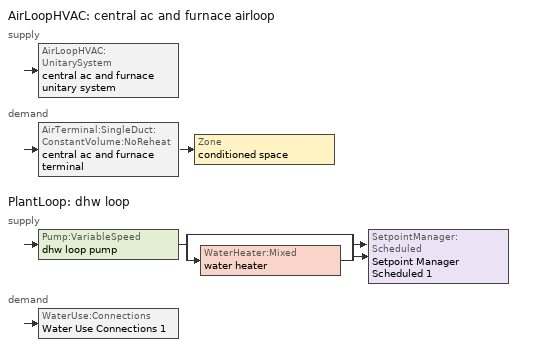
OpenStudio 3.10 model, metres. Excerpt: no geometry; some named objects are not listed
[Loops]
AirLoopHVAC 'central ac and furnace airloop'
 supply: AirLoopHVAC:UnitarySystem 'central ac and furnace unitary system'
 demand: AirTerminal:SingleDuct:ConstantVolume:NoReheat 'central ac and furnace terminal' > Zone 'conditioned space'
PlantLoop 'dhw loop'
 supply: Pump:VariableSpeed 'dhw loop pump' > split
  | bypass
  | WaterHeater:Mixed 'water heater'
  join > SetpointManager:Scheduled 'Setpoint Manager Scheduled 1'
 demand: WaterUse:Connections 'Water Use Connections 1'
[Sizing:Zone]
conditioned space: Zone Cooling Design Supply Air Temperature Input Method=SupplyAirTemperature; Zone Cooling Design Supply Air Temperature {C}=14; Zone Cooling Design Supply Air Temperature Difference {deltaC}=11.11; Zone Heating Design Supply Air Temperature Input Method=SupplyAirTemperature; Zone Heating Design Supply Air Temperature {C}=40; Zone Heating Design Supply Air Temperature Difference {deltaC}=11.11; Zone Cooling Design Supply Air Humidity Ratio {kg-H2O/kg-air}=0.0085; Zone Heating Design Supply Air Humidity Ratio {kg-H2O/kg-air}=0.008; Cooling Design Air Flow Method=DesignDay; Heating Design Air Flow Method=DesignDay; Account for Dedicated Outdoor Air System=No; Dedicated Outdoor Air System Control Strategy=NeutralSupplyAir; Dedicated Outdoor Air Low Setpoint Temperature for Design {C}=autosize; Dedicated Outdoor Air High Setpoint Temperature for Design {C}=autosize; Zone Load Sizing Method=Sensible Load Only No Latent Load; Zone Latent Cooling Design Supply Air Humidity Ratio Input Method=HumidityRatioDifference; Zone Cooling Design Supply Air Humidity Ratio Difference {kgWater/kgDryAir}=0.005; Zone Latent Heating Design Supply Air Humidity Ratio Input Method=HumidityRatioDifference; Zone Humidification Design Supply Air Humidity Ratio Difference {kgWater/kgDryAir}=0.005; Sizing Option=Coincident
[Zone equipment]
conditioned space: central ac and furnace terminal
[Coil:Cooling:DX:SingleSpeed]
central ac and furnace clg coil: Availability Schedule=Always On Discrete; Rated Total Cooling Capacity {W}=11465.3; Rated Sensible Heat Ratio=0.708; Rated COP {W/W}=3.76393; Rated Air Flow Rate {m3/s}=0.587763; Rated Evaporator Fan Power Per Volume Flow Rate 2017 {W/(m3/s)}=773.3; Rated Evaporator Fan Power Per Volume Flow Rate 2023 {W/(m3/s)}=934.4; Total Cooling Capacity Function of Temperature Curve=Cool-CAP-fT1; Total Cooling Capacity Function of Flow Fraction Curve=Cool-CAP-fFF1; Energy Input Ratio Function of Temperature Curve=Cool-EIR-fT1; Energy Input Ratio Function of Flow Fraction Curve=Cool-EIR-fFF1; Part Load Fraction Correlation Curve=Cool-PLF-fPLR1; Minimum Outdoor Dry-Bulb Temperature for Compressor Operation {C}=-25; Nominal Time for Condensate Removal to Begin {s}=1000; Ratio of Initial Moisture Evaporation Rate and Steady State Latent Capacity=1.5; Maximum Cycling Rate {cycles/hr}=3; Latent Capacity Time Constant {s}=45; Condenser Type=AirCooled; Evaporative Condenser Effectiveness=0.9; Evaporative Condenser Air Flow Rate {m3/s}=autosize; Evaporative Condenser Pump Rated Power Consumption {W}=autosize; Crankcase Heater Capacity {W}=31.135; Maximum Outdoor Dry-Bulb Temperature for Crankcase Heater Operation {C}=10; Basin Heater Capacity {W/K}=0; Basin Heater Setpoint Temperature {C}=2
[Coil:Heating:Gas]
central ac and furnace htg coil: Availability Schedule=Always On Discrete; Gas Burner Efficiency=0.78; Nominal Capacity {W}=24181.3; On Cycle Parasitic Electric Load {W}=0; Off Cycle Parasitic Gas Load {W}=0; Fuel Type=NaturalGas
[EnergyManagementSystem:Sensor]
Name | Output Variable or Output Meter Index Key | Output Variable or Output Meter
central_ac_and_furnace_clg_coil_s | central ac and furnace clg coil | Cooling Coil Total Cooling Energy
central_ac_and_furnace_htg_coil_s | central ac and furnace htg coil | Heating Coil Heating Energy
water_heater_energy | water heater | Water Heater NaturalGas Rate
water_heater_on_cycle_parasitic | water heater | Water Heater On Cycle Parasitic Electricity Rate
water_heater_off_cycle_parasitic | water heater | Water Heater Off Cycle Parasitic Electricity Rate
fridge_tin_s; tin_s | conditioned space | Zone Mean Air Temperature
win_s | conditioned space | Zone Air Humidity Ratio
tout_s | conditioned space | Zone Outdoor Air Drybulb Temperature
conditioned_space_htg_unmet_s | conditioned space | Zone Heating Setpoint Not Met Time
conditioned_space_clg_unmet_s | conditioned space | Zone Cooling Setpoint Not Met Time
[EnergyManagementSystem:Program]
unmet_hours_program: Set htg_unmet_hours = 0; Set clg_unmet_hours = 0; Set unit_htg_unmet_hours = 0; If ((DayOfYear >= 1) && (DayOfYear <= 365)); Set unit_htg_unmet_hours = unit_htg_unmet_hours + conditioned_space_htg_unmet_s; If unit_htg_unmet_hours > htg_unmet_hours; Set htg_unmet_hours = unit_htg_unmet_hours; EndIf; EndIf; Set unit_clg_unmet_hours = 0; If ((DayOfYear >= 1) && (DayOfYear <= 365)); Set unit_clg_unmet_hours = unit_clg_unmet_hours + conditioned_space_clg_unmet_s; If unit_clg_unmet_hours > clg_unmet_hours; Set clg_unmet_hours = unit_clg_unmet_hours; EndIf; EndIf
total_loads_program: Set loads_htg_tot = 0; Set loads_clg_tot = 0; If htg_load_cond > 0; Set loads_htg_tot = loads_htg_tot + (htg_load_cond - clg_load_cond) * 1.0; Set loads_htg_tot = loads_htg_tot + (htg_load_duct - clg_load_duct) * 1.0; EndIf; Set loads_htg_tot = (@Max loads_htg_tot 0); If clg_load_cond > 0; Set loads_clg_tot = loads_clg_tot + (clg_load_cond - htg_load_cond) * 1.0; Set loads_clg_tot = loads_clg_tot + (clg_load_duct - htg_load_duct) * 1.0; EndIf; Set loads_clg_tot = (@Max loads_clg_tot 0)
total_airflows_program: Set total_infil_flow_rate = 0; Set total_mechvent_flow_rate = 0; Set total_natvent_flow_rate = 0; Set total_whf_flow_rate = 0; Set total_infil_flow_rate = total_infil_flow_rate + (infil_program_Qinf * 1); Set total_mechvent_flow_rate = total_mechvent_flow_rate + (infil_program_Qfan * 1); Set total_natvent_flow_rate = total_natvent_flow_rate + (natural_vent_program_Qnv * 1); Set total_whf_flow_rate = total_whf_flow_rate + (natural_vent_program_Qwhf * 1)
[EnergyManagementSystem:ProgramCallingManager]
central_ac_and_furnace_supply_fan_disaggregate_program_calling_manager: EndOfSystemTimestepBeforeHVACReporting; central_ac_and_furnace_supply_fan_disaggregate_program
central_ac_and_furnace_supply_fan_disaggregate_program_calling_manager 1: EndOfSystemTimestepBeforeHVACReporting; central_ac_and_furnace_supply_fan_disaggregate_program_1
water_heater_EC_adj_ProgramManager: EndOfSystemTimestepBeforeHVACReporting; water_heater_EC_adj
fridge_schedule_program_calling_manager: BeginZoneTimestepAfterInitHeatBalance; fridge_schedule_program
central_ac_and_furnace_airloop_0_duct_program_calling_manager: EndOfSystemTimestepAfterHVACReporting; central_ac_and_furnace_airloop_0_duct_program
natural_vent_program_calling_manager: BeginZoneTimestepAfterInitHeatBalance; natural_vent_program
infil_program_calling_manager: BeginZoneTimestepAfterInitHeatBalance; infil_program
unmet_hours_program_calling_manager: EndOfZoneTimestepBeforeZoneReporting; unmet_hours_program
total_loads_program_calling_manager: EndOfZoneTimestepAfterZoneReporting; total_loads_program
total_airflows_program_calling_manager: EndOfZoneTimestepAfterZoneReporting; total_airflows_program
[EnergyManagementSystem:OutputVariable] Type of Data in Variable=Summed; Update Frequency=SystemTimestep; Units=J
Name | EMS Variable | EMS Program or Subroutine
central ac and furnace supply fan disaggregate clg | central_ac_and_furnace_supply_fan_clg | central_ac_and_furnace_supply_fan_disaggregate_program
central ac and furnace supply fan disaggregate htg primary | central_ac_and_furnace_supply_fan_primary_htg | central_ac_and_furnace_supply_fan_disaggregate_program_1
[AirLoopHVAC:UnitarySystem]
central ac and furnace unitary system: Control Type=Load; Controlling Zone or Thermostat Location=conditioned space; Dehumidification Control Type=None; Availability Schedule=Always On Discrete; Supply Fan=central ac and furnace supply fan; Fan Placement=BlowThrough; Supply Air Fan Operating Mode Schedule=central ac and furnace auto fan schedule; Heating Coil=central ac and furnace htg coil; DX Heating Coil Sizing Ratio=1; Cooling Coil=central ac and furnace clg coil; Use DOAS DX Cooling Coil=No; DOAS DX Cooling Coil Leaving Minimum Air Temperature {C}=2; Latent Load Control=SensibleOnlyLoadControl; Supply Air Flow Rate Method During Cooling Operation=SupplyAirFlowRate; Supply Air Flow Rate During Cooling Operation {m3/s}=0.529053; Supply Air Flow Rate Method During Heating Operation=SupplyAirFlowRate; Supply Air Flow Rate During Heating Operation {m3/s}=0.778713; Supply Air Flow Rate Method When No Cooling or Heating is Required=SupplyAirFlowRate; Supply Air Flow Rate When No Cooling or Heating is Required {m3/s}=0; No Load Supply Air Flow Rate Control Set To Low Speed=Yes; Maximum Supply Air Temperature {C}=48.8889; Maximum Outdoor Dry-Bulb Temperature for Supplemental Heater Operation {C}=21; Ancilliary On-Cycle Electric Power {W}=0; Ancilliary Off-Cycle Electric Power {W}=0
[AirLoopHVAC]
central ac and furnace airloop: Availability Schedule=Always On Discrete; Design Supply Air Flow Rate {m3/s}=0.778713; Design Return Air Flow Fraction of Supply Air Flow=1
[Sizing:System]
central ac and furnace airloop: Central Heating Maximum System Air Flow Ratio=0.3; Preheat Design Temperature {C}=7; Preheat Design Humidity Ratio {kg-H2O/kg-Air}=0.008; Precool Design Temperature {C}=12.8; Precool Design Humidity Ratio {kg-H2O/kg-Air}=0.008; Central Cooling Design Supply Air Temperature {C}=12.8; Central Heating Design Supply Air Temperature {C}=16.7; 100% Outdoor Air in Cooling=Yes; 100% Outdoor Air in Heating=Yes; Central Cooling Design Supply Air Humidity Ratio {kg-H2O/kg-Air}=0.0085; Zone Maximum Outdoor Air Fraction=1; Cooling Supply Air Flow Rate Per Floor Area {m3/s-m2}=0.00996765; Cooling Fraction of Autosized Cooling Supply Air Flow Rate=1; Cooling Supply Air Flow Rate Per Unit Cooling Capacity {m3/s-W}=3.94755e-05; Heating Supply Air Flow Rate Per Floor Area {m3/s-m2}=0.00996765; Heating Fraction of Autosized Heating Supply Air Flow Rate=1; Heating Fraction of Autosized Cooling Supply Air Flow Rate=1; Heating Supply Air Flow Rate Per Unit Heating Capacity {m3/s-W}=3.15882e-05; Cooling Design Capacity Method=CoolingDesignCapacity; Cooling Design Capacity {W}=autosize; Cooling Design Capacity Per Floor Area {W/m2}=234.7; Fraction of Autosized Cooling Design Capacity=1; Heating Design Capacity Method=HeatingDesignCapacity; Heating Design Capacity {W}=autosize; Heating Design Capacity Per Floor Area {W/m2}=157; Fraction of Autosized Heating Design Capacity=1; Central Cooling Capacity Control Method=OnOff; Occupant Diversity=autosize
[AirTerminal:SingleDuct:ConstantVolume:NoReheat]
central ac and furnace terminal: Availability Schedule=Always On Discrete; Maximum Air Flow Rate {m3/s}=0.778713
[External:File]
External File 1: File=in.schedules.csv
[ElectricEquipment:Definition] Design Level Calculation Method=EquipmentLevel
Name | Design Level {W} | Fraction Latent | Fraction Radiant | Fraction Lost
clothes washer | 1243.65 | 0.03 | 0.162 | 0.7
dishwasher | 724.42 | 0.3 | 0.18 | 0.4
whole house fan | 0 | 0 | 0 | 1
mech vent house fan cfis | 0 | 0 | 0 | 0
[PlantLoop]
dhw loop: Fluid Type=Water; Glycol Concentration=0; Maximum Loop Flow Rate {m3/s}=0.01; Plant Loop Volume {m3}=0.003; Load Distribution Scheme=Optimal
[Sizing:Plant]
dhw loop: Loop Type=Heating; Design Loop Exit Temperature {C}=52.6667; Loop Design Temperature Difference {deltaC}=5.55556; Sizing Option=NonCoincident; Zone Timesteps in Averaging Window=1; Coincident Sizing Factor Mode=None
[Pump:VariableSpeed]
dhw loop pump: Rated Flow Rate {m3/s}=0.01; Rated Pump Head {Pa}=1; Rated Power Consumption {W}=0; Motor Efficiency=0.85; Fraction of Motor Inefficiencies to Fluid Stream=0; Coefficient 1 of the Part Load Performance Curve=0; Coefficient 2 of the Part Load Performance Curve=1; Coefficient 3 of the Part Load Performance Curve=0; Coefficient 4 of the Part Load Performance Curve=0; Minimum Flow Rate {m3/s}=0; Pump Control Type=Intermittent; Skin Loss Radiative Fraction=0.5; Design Power Sizing Method=PowerPerFlowPerPressure; Design Electric Power per Unit Flow Rate {W/(m3/s)}=348701.1; Design Shaft Power per Unit Flow Rate per Unit Head {W-s/m3-Pa}=1.28205; Design Minimum Flow Rate Fraction=0
[SetpointManager:Scheduled]
Setpoint Manager Scheduled 1: Control Variable=Temperature; Schedule=dhw temp
[WaterHeater:Mixed]
water heater: Tank Volume {m3}=0.143846; Setpoint Temperature Schedule=water heater setpoint; Deadband Temperature Difference {deltaC}=2; Maximum Temperature Limit {C}=99; Heater Control Type=Cycle; Heater Maximum Capacity {W}=10550.6; Heater Minimum Capacity {W}=0; Heater Fuel Type=NaturalGas; Heater Thermal Efficiency=0.785176; Off Cycle Parasitic Fuel Consumption Rate {W}=0; Off Cycle Parasitic Fuel Type=Electricity; Off Cycle Parasitic Heat Fraction to Tank=0; On Cycle Parasitic Fuel Consumption Rate {W}=0; On Cycle Parasitic Fuel Type=Electricity; On Cycle Parasitic Heat Fraction to Tank=0; Ambient Temperature Indicator=ThermalZone; Ambient Temperature Thermal Zone=conditioned space; Off Cycle Loss Coefficient to Ambient Temperature {W/K}=2.30013; Off Cycle Loss Fraction to Thermal Zone=0.91; On Cycle Loss Coefficient to Ambient Temperature {W/K}=2.30013; On Cycle Loss Fraction to Thermal Zone=1; Use Side Effectiveness=1; Source Side Effectiveness=1; Use Side Design Flow Rate {m3/s}=autosize; Source Side Design Flow Rate {m3/s}=autosize; Indirect Water Heating Recovery Time {hr}=1.5; Source Side Flow Control Mode=IndirectHeatPrimarySetpoint
[WaterHeater:Sizing]
water heater: Design Mode=PeakDraw; Time Storage Can Meet Peak Draw {hr}=0.538503; Time for Tank Recovery {hr}=0; Nominal Tank Volume for Autosizing Plant Connections {m3}=1
[OtherEquipment:Definition] Design Level Calculation Method=EquipmentLevel; Fraction Radiant=0
Name | Design Level {W} | Fraction Latent | Fraction Lost
water heater energy adjustment1 | 0.01 | 0 | 1
central ac and furnace airloop_0 SupSensLkToCond; central ac and furnace airloop_0 SupCondToLv; central ac and furnace airloop_0 RetCondToRP; central ac and furnace airloop_0 RetSensLkToRP; mech vent house fan sensible load | 0 | 0 | 0
central ac and furnace airloop_0 SupLatLkToCond; central ac and furnace airloop_0 RetLatLkToRP; mech vent house fan latent load | 0 | 1 | 0
central ac and furnace airloop_0 SupCondToDZ; central ac and furnace airloop_0 RetCondToDZ; central ac and furnace airloop_0 SupSensLkToDZ; central ac and furnace airloop_0 SupLatLkToDZ | 0 | 0 | 1
[EnergyManagementSystem:Actuator]
Name | Actuated Component | Actuated Component Type | Actuated Component Control Type | Zone or Space
water_heater_ec_adj_act | water heater energy adjustment1 | OtherEquipment | Power Level | conditioned space 1
fridge_schedule_act | fridge schedule | Schedule:Constant | Schedule Value
central_ac_and_furnace_airloop_0_SupSensLkToCond_act | central ac and furnace airloop_0 SupSensLkToCond | OtherEquipment | Power Level | conditioned space 1
central_ac_and_furnace_airloop_0_SupLatLkToCond_act | central ac and furnace airloop_0 SupLatLkToCond | OtherEquipment | Power Level | conditioned space 1
central_ac_and_furnace_airloop_0_SupCondToLv_act | central ac and furnace airloop_0 SupCondToLv | OtherEquipment | Power Level | conditioned space 1
central_ac_and_furnace_airloop_0_RetCondToRP_act | central ac and furnace airloop_0 RetCondToRP | OtherEquipment | Power Level | central ac and furnace airloop ret air space
central_ac_and_furnace_airloop_0_RetSensLkToRP_act | central ac and furnace airloop_0 RetSensLkToRP | OtherEquipment | Power Level | central ac and furnace airloop ret air space
central_ac_and_furnace_airloop_0_RetLatLkToRP_act | central ac and furnace airloop_0 RetLatLkToRP | OtherEquipment | Power Level | central ac and furnace airloop ret air space
central_ac_and_furnace_airloop_0_SupCondToDZ_act | central ac and furnace airloop_0 SupCondToDZ | OtherEquipment | Power Level | conditioned space 1
central_ac_and_furnace_airloop_0_RetCondToDZ_act | central ac and furnace airloop_0 RetCondToDZ | OtherEquipment | Power Level | conditioned space 1
central_ac_and_furnace_airloop_0_SupSensLkToDZ_act | central ac and furnace airloop_0 SupSensLkToDZ | OtherEquipment | Power Level | conditioned space 1
central_ac_and_furnace_airloop_0_SupLatLkToDZ_act | central ac and furnace airloop_0 SupLatLkToDZ | OtherEquipment | Power Level | conditioned space 1
natural_vent_flow_act | natural vent flow | Zone Infiltration | Air Exchange Flow Rate
whole_house_fan_flow_act | whole house fan flow | Zone Infiltration | Air Exchange Flow Rate
whole_house_fan_act | whole house fan | ElectricEquipment | Electricity Rate | conditioned space 1
mech_vent_house_fan_cfis_act | mech vent house fan cfis | ElectricEquipment | Electricity Rate | conditioned space 1
mech_vent_house_fan_sensible_load_act | mech vent house fan sensible load | OtherEquipment | Power Level | conditioned space 1
mech_vent_house_fan_latent_load_act | mech vent house fan latent load | OtherEquipment | Power Level | conditioned space 1
infil_flow_act | infil flow | Zone Infiltration | Air Exchange Flow Rate
[WaterUse:Connections]
Water Use Connections 1: Drain Water Heat Exchanger Type=None; Drain Water Heat Exchanger Destination=Plant; Water Use Equipment Name 1=dhw fixtures; Water Use Equipment Name 2=dhw distribution waste; Water Use Equipment Name 3=clothes washer; Water Use Equipment Name 4=dishwasher
[WaterUse:Equipment:Definition]
Name | Peak Flow Rate {m3/s} | Target Temperature Schedule
dhw fixtures | 1.79434e-05 | mixed water temperature schedule
dhw distribution waste | 6.16797e-06 | mixed water temperature schedule
clothes washer | 5.17561e-06
dishwasher | 5.01845e-06
[WaterUse:Equipment]
Name | Water Use Equipment Definition | Flow Rate Fraction Schedule
dhw fixtures | dhw fixtures | hot_water_fixtures
dhw distribution waste | dhw distribution waste | hot_water_fixtures
clothes washer | clothes washer | hot_water_clothes_washer
dishwasher | dishwasher | hot_water_dishwasher
[EnergyManagementSystem:InternalVariable]
central_ac_and_furnace_airloop_max_sup_fan_mfr: Internal Data Index Key=central ac and furnace supply fan; Internal Data Type=Fan Maximum Mass Flow Rate
[AirLoopHVAC:ReturnPlenum]
Air Loop HVAC Return Plenum 1: ThermalZone=central ac and furnace airloop ret air zone
[EnergyManagementSystem:Subroutine]
central_ac_and_furnace_airloop_0_duct_subroutine: Set AH_MFR = central_ac_and_furnace_airloop_AH_MFR / 1; If AH_MFR > 0; Set AH_Tout = central_ac_and_furnace_airloop_AH_Tout; Set AH_Wout = central_ac_and_furnace_airloop_AH_Wout; Set RA_T = central_ac_and_furnace_airloop_RA_T; Set RA_W = central_ac_and_furnace_airloop_Ra_W; Set Fan_RTF = central_ac_and_furnace_airloop_Fan_RTF; Set DZ_T = central_ac_and_furnace_airloop_0_DZ_T; Set DZ_W = central_ac_and_furnace_airloop_0_DZ_W; Set AH_VFR = central_ac_and_furnace_airloop_AH_VFR / 1; Set h_SA = (@HFnTdbW AH_Tout AH_Wout); Set h_RA = (@HFnTdbW RA_T RA_W); Set h_fg = (@HfgAirFnWTdb AH_Wout AH_Tout); Set h_DZ = (@HFnTdbW DZ_T DZ_W); Set air_cp = 1006.0; Set f_sup = 0.1; Set f_ret = 0.1; Set sup_lk_mfr = f_sup * AH_MFR; Set ret_lk_mfr = f_ret * AH_MFR; Set SupTotLkToCond = sup_lk_mfr*(h_RA - h_SA); Set SupLatLkToCond = sup_lk_mfr*h_fg*(RA_W-AH_Wout); Set SupSensLkToCond = SupTotLkToCond-SupLatLkToCond; Set supply_ua = 0.0; Set eTm = 0-((Fan_RTF/(AH_MFR*air_cp))*supply_ua); Set t_sup = DZ_T+((AH_Tout-DZ_T)*(@Exp eTm)); Set SupCondToCond = AH_MFR*air_cp*(t_sup-AH_Tout); Set SupCondToDZ = 0-SupCondToCond; Set return_ua = 0.0; Set eTm = 0-((Fan_RTF/(AH_MFR*air_cp))*return_ua); Set t_ret = DZ_T+((RA_T-DZ_T)*(@Exp eTm)); Set RetCondToRP = AH_MFR*air_cp*(t_ret-RA_T); Set RetCondToDZ = 0-RetCondToRP; Set RetLatLkToRP = 0; Set RetSensLkToRP = ret_lk_mfr*air_cp*(DZ_T-RA_T); Set SupTotLkToDZ = sup_lk_mfr*(h_SA-h_DZ); Set SupLatLkToDZ = sup_lk_mfr*h_fg*(AH_Wout-DZ_W); Set SupSensLkToDZ = SupTotLkToDZ-SupLatLkToDZ; Set FracOutsideToCond = 0.0; Set FracOutsideToDZ = 0.0; Set FracCondToOutside = 0.0; Set FracDZToOutside = 0.0; Set FracDZToCond = 0.0; Set FracCondToDZ = 0.0; Set lk_imbal_vfr = @ABS(f_sup - f_ret) * AH_VFR; Set ImbalLkCondToDZ = lk_imbal_vfr * FracCondToDZ; Set ImbalLkDZToCond = lk_imbal_vfr * FracDZToCond; Set ImbalLkOutsideToCond = lk_imbal_vfr * FracOutsideToCond; Set ImbalLkOutsideToDZ = lk_imbal_vfr * FracOutsideToDZ; Set ImbalLkCondToOutside = lk_imbal_vfr * FracCondToOutside; Set ImbalLkDZToOutside = lk_imbal_vfr * FracDZToOutside; Else; Set SupLatLkToCond = 0; Set SupSensLkToCond = 0; Set SupCondToCond = 0; Set RetCondToRP = 0; Set RetLatLkToRP = 0; Set RetSensLkToRP = 0; Set RetCondToDZ = 0; Set SupCondToDZ = 0; Set SupLatLkToDZ = 0; Set SupSensLkToDZ = 0; Set ImbalLkCondToDZ = 0; Set ImbalLkDZToCond = 0; Set ImbalLkOutsideToCond = 0; Set ImbalLkOutsideToDZ = 0; Set ImbalLkCondToOutside = 0; Set ImbalLkDZToOutside = 0; EndIf; Set central_ac_and_furnace_airloop_0_SupLatLkToCond = SupLatLkToCond; Set central_ac_and_furnace_airloop_0_SupSensLkToCond = SupSensLkToCond; Set central_ac_and_furnace_airloop_0_SupCondToLv = SupCondToCond; Set central_ac_and_furnace_airloop_0_RetCondToRP = RetCondToRP; Set central_ac_and_furnace_airloop_0_RetLatLkToRP = RetLatLkToRP; Set central_ac_and_furnace_airloop_0_RetSensLkToRP = RetSensLkToRP; Set central_ac_and_furnace_airloop_0_RetCondToDZ = RetCondToDZ; Set central_ac_and_furnace_airloop_0_SupCondToDZ = SupCondToDZ; Set central_ac_and_furnace_airloop_0_SupLatLkToDZ = SupLatLkToDZ; Set central_ac_and_furnace_airloop_0_SupSensLkToDZ = SupSensLkToDZ; Set central_ac_and_furnace_airloop_0_DuctImbalLkSupFanEquivCond = ImbalLkCondToOutside; Set central_ac_and_furnace_airloop_0_DuctImbalLkExhFanEquivCond = ImbalLkOutsideToCond
[Table:Lookup]
Cool-CAP-fT1: None, 1, 0, Dimensionless, 1.16444, 1.09779, 1.03114, 0.97044, 0.922102, 1.28616, 1.21254, 1.13893, 1.06531, 1, 1.43131, 1.34939, 1.26746, 1.18486, 1.11129
Cool-EIR-fT1: None, 1, 0, Dimensionless, 0.279764, 0.444897, 0.63138, 0.848942, 1.07061, 0.264398, 0.420461, 0.596701, 0.797308, 1, 0.228301, 0.363058, 0.515237, 0.694308, 0.886851
[Curve:Quadratic] Minimum Value of x=0
Name | Coefficient1 Constant | Coefficient2 x | Coefficient3 x**2 | Maximum Value of x | Minimum Curve Output | Maximum Curve Output
Cool-CAP-fFF1 | 0.718664 | 0.417974 | -0.136638 | 2 | 0 | 2
Cool-EIR-fFF1 | 1.14349 | -0.13944 | -0.00404779 | 2 | 0 | 2
Cool-PLF-fPLR1 | 0.92 | 0.08 | 0 | 1 | 0.7 | 1
[Schedule:Constant]
Name | Value
Always On Discrete | 1
central ac and furnace auto fan schedule; fridge schedule | 0
dhw temp; water heater setpoint | 52.6667
mixed water temperature schedule | 40.5556
[Schedule:File] External File=External File 1; Rows to Skip at Top=1; Number of Hours of Data=8760; Interpolate to Timestep=Yes; Minutes per Item=60; Translate File With Relative Path=Yes
Name | Column Number
dishwasher | 7
hot_water_fixtures | 12
hot_water_clothes_washer | 8
hot_water_dishwasher | 6
